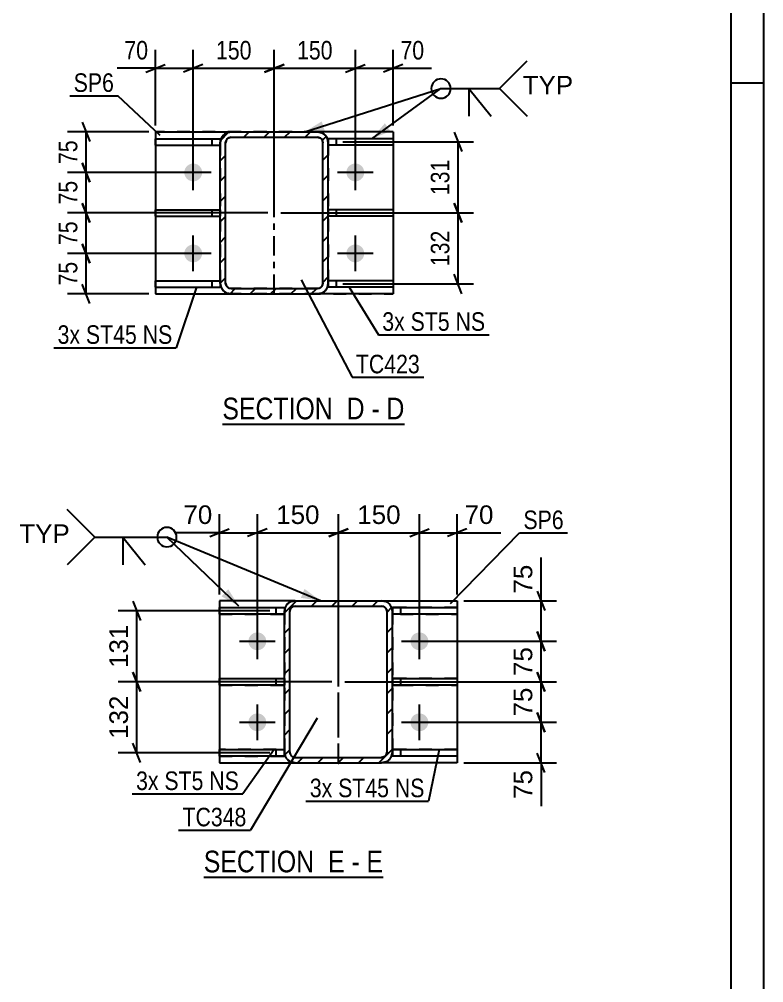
# Model space of a CAD drawing. Header units: millimetres. Extents: x -150 to 444, y -739 to 230.
# Drawn here: x 329.6 to 444.4, y -31 to 117.6 of the extents above; entities that cross this region are included whole.
import ezdxf

# ---------------------------------------------------------------- set-up
doc = ezdxf.new("R2010")
doc.units = ezdxf.units.MM
doc.linetypes.add('DXK_LINE_DOT2', pattern=[3.9198, 1.9599, -1.9599])
doc.linetypes.add('DXK_LINE_DOT3', pattern=[5.9187, 2.979, -0.9799, 0.9799, -0.9799])
doc.styles.add('Arial', font='ARIAL.TTF', dxfattribs={"height": 0.2})
doc.styles.add('Arial Narrow', font='ARIALN.TTF', dxfattribs={"height": 0.2})

# ---------------------------------------------------------------- blocks, each defined once
blk = doc.blocks.new('Unknown-284930291-18 - 6788')
at = {"color": 6, "linetype": 'Continuous'}
blk.add_line((358.04, -14.76), (385.69, -14.76), dxfattribs=at)
at = {"color": 0, "linetype": 'Continuous'}
for points in [[(376.15, -14.01), (376.15, -10.51), (358.04, -10.51), (358.04, -14.01)], [(379.76, -14.01), (379.76, -10.51), (377.2, -10.51), (377.2, -14.01)], [(382.08, -14.01), (382.08, -10.51), (380.81, -10.51), (380.81, -14.01)], [(385.69, -14.01), (385.69, -10.51), (383.13, -10.51), (383.13, -14.01)]]:
    blk.add_wipeout(points, dxfattribs=at)
at = {"color": 7, "linetype": 'Continuous', "style": 'Arial Narrow'}
for s, p in [('SECTION ', (358.04, -14.01)), ('E', (377.2, -14.01)), ('E', (383.13, -14.01)), ('-', (380.81, -14.01))]:
    blk.add_text(s, height=3.34, dxfattribs=at).set_placement(p)
blk = doc.blocks.new('Unknown-284930291-1134')
at = {"color": 5, "linetype": 'Continuous'}
for p, q in [((444.4, -190.21), (444.4, 229.79)), ((439.4, -185.21), (439.4, 224.79)), ((444.4, 107.79), (439.4, 107.79))]:
    blk.add_line(p, q, dxfattribs=at)
blk = doc.blocks.new('Unknown-284930291-15 - 1478')
at = {"color": 6, "linetype": 'Continuous'}
blk.add_line((360.91, 55.15), (388.98, 55.15), dxfattribs=at)
at = {"color": 0, "linetype": 'Continuous'}
for points in [[(379.02, 55.9), (379.02, 59.4), (360.91, 59.4), (360.91, 55.9)], [(382.84, 55.9), (382.84, 59.4), (380.07, 59.4), (380.07, 55.9)], [(385.16, 55.9), (385.16, 59.4), (383.89, 59.4), (383.89, 55.9)], [(388.98, 55.9), (388.98, 59.4), (386.21, 59.4), (386.21, 55.9)]]:
    blk.add_wipeout(points, dxfattribs=at)
at = {"color": 7, "linetype": 'Continuous', "style": 'Arial Narrow'}
for s, p in [('SECTION ', (360.91, 55.9)), ('D', (380.07, 55.9)), ('D', (386.21, 55.9)), ('-', (383.89, 55.9))]:
    blk.add_text(s, height=3.34, dxfattribs=at).set_placement(p)
blk = doc.blocks.new('Part-284930291-6816 - 6788')
at = {"color": 2, "linetype": 'Continuous'}
for p, q in [((360.47, 25.85), (360.47, 26.85)), ((360.47, 26.85), (370.47, 26.85)), ((370.47, 26.85), (370.47, 26.22)), ((370.47, 25.85), (360.47, 25.85))]:
    blk.add_line(p, q, dxfattribs=at)
at = {"color": 7, "linetype": 'DXK_LINE_DOT2'}
for p, q in [((360.47, 26.85), (369.22, 26.85)), ((369.22, 25.85), (369.22, 26.85)), ((369.22, 26.85), (370.47, 26.85)), ((360.47, 25.85), (369.22, 25.85)), ((369.22, 25.85), (370.47, 25.85)), ((370.47, 26.22), (370.47, 25.85)), ((370.47, 25.85), (370.47, 25.85))]:
    blk.add_line(p, q, dxfattribs=at)
blk = doc.blocks.new('Part-284930291-6789 - 6788')
at = {"linetype": 'Continuous'}
h = blk.add_hatch(dxfattribs=at)
h.set_pattern_fill('', scale=0.7, style=0, pattern_type=0)
h.set_pattern_definition([(45, (387.006, 26.8609), (-1.57154, 1.57154), [])])
h.paths.add_polyline_path([(387.13, 26.22), (387.01, 26.86), (386.64, 27.4), (386.1, 27.76), (385.47, 27.89), (372.13, 27.89), (371.5, 27.76), (370.95, 27.4), (370.59, 26.86), (370.47, 26.22), (370.47, 4.56), (370.59, 3.92), (370.95, 3.38), (371.5, 3.02), (372.13, 2.89), (385.47, 2.89), (386.1, 3.02), (386.64, 3.38), (387.01, 3.92), (387.13, 4.56)])
h.paths.add_polyline_path([(386.24, 4.24), (386.06, 3.97), (385.79, 3.79), (385.47, 3.72), (372.13, 3.72), (371.81, 3.79), (371.54, 3.97), (371.36, 4.24), (371.3, 4.56), (371.3, 26.22), (371.36, 26.54), (371.54, 26.81), (371.81, 26.99), (372.13, 27.06), (385.47, 27.06), (385.79, 26.99), (386.06, 26.81), (386.24, 26.54), (386.3, 26.22), (386.3, 4.56)])
at = {"color": 7, "linetype": 'DXK_LINE_DOT2'}
for p, q in [((370.47, 26.22), (370.59, 26.86)), ((371.5, 27.76), (372.13, 27.89)), ((372.13, 27.06), (371.81, 26.99)), ((372.13, 27.89), (385.47, 27.89)), ((372.13, 27.06), (385.47, 27.06)), ((385.47, 27.89), (386.1, 27.76)), ((385.79, 26.99), (385.47, 27.06)), ((387.01, 26.86), (387.13, 26.22)), ((370.47, 26.22), (370.47, 4.56)), ((371.36, 26.54), (371.3, 26.22)), ((371.3, 4.56), (371.3, 26.22)), ((386.3, 26.22), (386.24, 26.54)), ((386.3, 4.56), (386.3, 26.22)), ((387.13, 26.22), (387.13, 4.56)), ((370.59, 3.92), (370.47, 4.56)), ((371.3, 4.56), (371.36, 4.24)), ((386.24, 4.24), (386.3, 4.56)), ((387.13, 4.56), (387.01, 3.92)), ((372.13, 2.89), (371.5, 3.02)), ((371.81, 3.79), (372.13, 3.72)), ((372.13, 3.72), (385.47, 3.72)), ((385.47, 3.72), (385.79, 3.79)), ((386.1, 3.02), (385.47, 2.89)), ((372.13, 2.89), (385.47, 2.89))]:
    blk.add_line(p, q, dxfattribs=at)
at = {"color": 2, "linetype": 'Continuous'}
for p, q in [((370.59, 26.86), (370.47, 26.22)), ((372.13, 27.89), (371.5, 27.76)), ((371.81, 26.99), (372.13, 27.06)), ((372.13, 27.89), (385.47, 27.89)), ((372.13, 27.06), (385.47, 27.06)), ((386.1, 27.76), (385.47, 27.89)), ((385.47, 27.06), (385.79, 26.99)), ((387.13, 26.22), (387.01, 26.86)), ((370.47, 4.56), (370.47, 26.22)), ((371.3, 26.22), (371.36, 26.54)), ((371.3, 4.56), (371.3, 26.22)), ((386.24, 26.54), (386.3, 26.22)), ((386.3, 4.56), (386.3, 26.22)), ((387.13, 4.56), (387.13, 26.22)), ((370.47, 4.56), (370.59, 3.92)), ((371.36, 4.24), (371.3, 4.56)), ((386.3, 4.56), (386.24, 4.24)), ((387.01, 3.92), (387.13, 4.56)), ((371.5, 3.02), (372.13, 2.89)), ((372.13, 3.72), (371.81, 3.79)), ((372.13, 3.72), (385.47, 3.72)), ((385.79, 3.79), (385.47, 3.72)), ((385.47, 2.89), (386.1, 3.02)), ((372.13, 2.89), (385.47, 2.89))]:
    blk.add_line(p, q, dxfattribs=at)
at = {"color": 7, "linetype": 'DXK_LINE_DOT3'}
blk.add_line((378.8, 15.39), (378.8, 15.39), dxfattribs=at)
at = {"color": 7, "linetype": 'DXK_LINE_DOT2'}
for centre, radius, start, end in [((372.13, 26.22), 1.67, 112.5, 157.5), ((372.13, 26.22), 0.833, 112.5, 157.5), ((385.47, 26.22), 0.833, 22.5, 67.5), ((385.47, 26.22), 1.67, 22.5, 67.5), ((372.13, 4.56), 1.67, 202.5, 247.5), ((372.13, 4.56), 0.833, 202.5, 247.5), ((385.47, 4.56), 0.833, 292.5, 337.5), ((385.47, 4.56), 1.67, 292.5, 337.5)]:
    blk.add_arc(centre, radius, start, end, dxfattribs=at)
at = {"color": 2, "linetype": 'Continuous'}
for centre, radius, start, end in [((372.13, 26.22), 1.67, 112.5, 157.5), ((372.13, 26.22), 0.833, 112.5, 157.5), ((385.47, 26.22), 0.833, 22.5, 67.5), ((385.47, 26.22), 1.67, 22.5, 67.5), ((372.13, 4.56), 1.67, 202.5, 247.5), ((372.13, 4.56), 0.833, 202.5, 247.5), ((385.47, 4.56), 0.833, 292.5, 337.5), ((385.47, 4.56), 1.67, 292.5, 337.5)]:
    blk.add_arc(centre, radius, start, end, dxfattribs=at)
blk = doc.blocks.new('Part-284930291-6811 - 6788')
at = {"linetype": 'Continuous'}
for points in [[(378.8, 27.79, -1), (378.8, 27.99, -1)], [(378.8, 2.79, -1), (378.8, 2.99, -1)]]:
    blk.add_hatch(color=246, dxfattribs=at).paths.add_polyline_path(points)
at = {"color": 2, "linetype": 'Continuous'}
for p, q in [((372.13, 27.89), (360.47, 27.89)), ((360.47, 27.89), (360.47, 2.89)), ((385.47, 27.89), (397.13, 27.89)), ((397.13, 27.89), (397.13, 2.89)), ((360.47, 2.89), (372.13, 2.89)), ((397.13, 2.89), (385.47, 2.89))]:
    blk.add_line(p, q, dxfattribs=at)
at = {"color": 7, "linetype": 'DXK_LINE_DOT2'}
for p, q in [((372.13, 27.89), (385.47, 27.89)), ((372.13, 2.89), (385.47, 2.89))]:
    blk.add_line(p, q, dxfattribs=at)
at = {"color": 7, "linetype": 'DXK_LINE_DOT3'}
blk.add_line((378.8, 2.89), (378.8, 27.89), dxfattribs=at)
at = {"color": 246, "linetype": 'DXK_LINE_DOT2'}
blk.add_line((378.8, 2.89), (378.8, 27.89), dxfattribs=at)
at = {"color": 246, "linetype": 'Continuous'}
for centre in [(378.8, 27.89), (378.8, 2.89)]:
    blk.add_circle(centre, 0.1, dxfattribs=at)
blk = doc.blocks.new('Part-284930291-6815 - 6788')
at = {"color": 2, "linetype": 'Continuous'}
for p, q in [((360.47, 14.89), (360.47, 15.89)), ((360.47, 15.89), (370.47, 15.89)), ((370.47, 14.89), (360.47, 14.89))]:
    blk.add_line(p, q, dxfattribs=at)
at = {"color": 7, "linetype": 'DXK_LINE_DOT2'}
for p, q in [((360.47, 15.89), (369.22, 15.89)), ((360.47, 14.89), (369.22, 14.89)), ((369.22, 14.89), (369.22, 15.89)), ((369.22, 15.89), (370.47, 15.89)), ((369.22, 14.89), (370.47, 14.89)), ((370.47, 15.89), (370.47, 14.89)), ((370.47, 14.89), (370.47, 14.89))]:
    blk.add_line(p, q, dxfattribs=at)
blk = doc.blocks.new('Bolt-284930291-6849 - 6788')
at = {"linetype": 'Continuous'}
for points in [[(364.92, 21.64, -1), (367.67, 21.64, -1)], [(389.92, 21.64, -1), (392.67, 21.64, -1)], [(364.92, 9.14, -1), (367.67, 9.14, -1)], [(389.92, 9.14, -1), (392.67, 9.14, -1)]]:
    blk.add_hatch(color=1, dxfattribs=at).paths.add_polyline_path(points)
at = {"color": 1, "linetype": 'Continuous'}
for p, q in [((366.3, 18.89), (366.3, 24.39)), ((391.3, 18.89), (391.3, 24.39)), ((363.55, 21.64), (369.05, 21.64)), ((388.55, 21.64), (394.05, 21.64)), ((366.3, 6.39), (366.3, 11.89)), ((391.3, 6.39), (391.3, 11.89)), ((363.55, 9.14), (369.05, 9.14)), ((388.55, 9.14), (394.05, 9.14))]:
    blk.add_line(p, q, dxfattribs=at)
blk = doc.blocks.new('Part-284930291-6817 - 6788')
at = {"color": 2, "linetype": 'Continuous'}
for p, q in [((360.47, 3.93), (360.47, 4.93)), ((360.47, 4.93), (370.47, 4.93)), ((370.47, 3.93), (370.47, 4.56)), ((370.47, 3.93), (360.47, 3.93)), ((370.47, 3.93), (370.47, 3.93))]:
    blk.add_line(p, q, dxfattribs=at)
at = {"color": 7, "linetype": 'DXK_LINE_DOT2'}
for p, q in [((369.22, 4.93), (360.47, 4.93)), ((369.22, 3.93), (369.22, 4.93)), ((369.22, 4.93), (370.47, 4.93)), ((370.47, 4.93), (370.47, 4.56)), ((360.47, 3.93), (369.22, 3.93)), ((369.22, 3.93), (370.47, 3.93)), ((370.47, 3.93), (370.47, 3.93))]:
    blk.add_line(p, q, dxfattribs=at)
blk = doc.blocks.new('Part-284930291-11045 - 6788')
at = {"color": 2, "linetype": 'Continuous'}
for p, q in [((387.13, 15.89), (397.13, 15.89)), ((397.13, 14.89), (387.13, 14.89)), ((397.13, 15.89), (397.13, 14.89))]:
    blk.add_line(p, q, dxfattribs=at)
at = {"color": 7, "linetype": 'DXK_LINE_DOT2'}
for p, q in [((388.38, 15.89), (387.13, 15.89)), ((387.13, 15.89), (387.13, 15.89)), ((387.13, 15.89), (387.13, 14.89)), ((387.13, 14.89), (388.38, 14.89)), ((397.13, 15.89), (388.38, 15.89)), ((388.38, 15.89), (388.38, 14.89)), ((388.38, 14.89), (397.13, 14.89))]:
    blk.add_line(p, q, dxfattribs=at)
blk = doc.blocks.new('Part-284930291-11046 - 6788')
at = {"color": 2, "linetype": 'Continuous'}
for p, q in [((387.13, 26.85), (387.13, 26.85)), ((387.13, 26.85), (397.13, 26.85)), ((387.13, 26.85), (387.13, 26.22)), ((397.13, 26.85), (397.13, 25.85)), ((397.13, 25.85), (387.13, 25.85))]:
    blk.add_line(p, q, dxfattribs=at)
at = {"color": 7, "linetype": 'DXK_LINE_DOT2'}
for p, q in [((388.38, 26.85), (387.13, 26.85)), ((397.13, 26.85), (388.38, 26.85)), ((388.38, 26.85), (388.38, 25.85)), ((387.13, 25.85), (387.13, 26.22)), ((388.38, 25.85), (387.13, 25.85)), ((388.38, 25.85), (397.13, 25.85))]:
    blk.add_line(p, q, dxfattribs=at)
blk = doc.blocks.new('Part-284930291-11047 - 6788')
at = {"color": 2, "linetype": 'Continuous'}
for p, q in [((387.13, 4.93), (397.13, 4.93)), ((387.13, 4.56), (387.13, 3.93)), ((397.13, 4.93), (397.13, 3.93)), ((397.13, 3.93), (387.13, 3.93))]:
    blk.add_line(p, q, dxfattribs=at)
at = {"color": 7, "linetype": 'DXK_LINE_DOT2'}
for p, q in [((388.38, 4.93), (387.13, 4.93)), ((387.13, 4.93), (387.13, 4.93)), ((387.13, 4.93), (387.13, 4.56)), ((397.13, 4.93), (388.38, 4.93)), ((388.38, 4.93), (388.38, 3.93)), ((388.38, 3.93), (387.13, 3.93)), ((387.13, 3.93), (387.13, 3.93)), ((397.13, 3.93), (388.38, 3.93))]:
    blk.add_line(p, q, dxfattribs=at)
blk = doc.blocks.new('Part-284930291-1494 - 1478')
at = {"color": 2, "linetype": 'Continuous'}
for p, q in [((387.24, 99.21), (377.24, 99.21)), ((377.24, 99.21), (377.24, 98.59)), ((387.24, 98.21), (377.24, 98.21)), ((387.24, 99.21), (387.24, 98.21))]:
    blk.add_line(p, q, dxfattribs=at)
at = {"color": 7, "linetype": 'DXK_LINE_DOT2'}
for p, q in [((377.24, 98.59), (377.24, 98.21)), ((378.49, 98.21), (378.49, 99.21))]:
    blk.add_line(p, q, dxfattribs=at)
blk = doc.blocks.new('Part-284930291-1499 - 1478')
at = {"color": 2, "linetype": 'Continuous'}
for p, q in [((387.24, 77.29), (377.24, 77.29)), ((377.24, 76.92), (377.24, 76.29)), ((387.24, 76.29), (377.24, 76.29)), ((387.24, 77.29), (387.24, 76.29))]:
    blk.add_line(p, q, dxfattribs=at)
at = {"color": 7, "linetype": 'DXK_LINE_DOT2'}
for p, q in [((377.24, 77.29), (377.24, 76.92)), ((378.49, 76.29), (378.49, 77.29))]:
    blk.add_line(p, q, dxfattribs=at)
blk = doc.blocks.new('Part-284930291-1504 - 1478')
at = {"color": 2, "linetype": 'Continuous'}
for p, q in [((387.24, 88.25), (377.24, 88.25)), ((387.24, 88.25), (387.24, 87.25)), ((387.24, 87.25), (377.24, 87.25))]:
    blk.add_line(p, q, dxfattribs=at)
at = {"color": 7, "linetype": 'DXK_LINE_DOT2'}
for p, q in [((377.24, 88.25), (377.24, 87.25)), ((378.49, 87.25), (378.49, 88.25))]:
    blk.add_line(p, q, dxfattribs=at)
blk = doc.blocks.new('Bolt-284930291-1506 - 1478')
at = {"linetype": 'Continuous'}
for points in [[(355.03, 94), (355.06, 94.29), (355.15, 94.56), (355.3, 94.81), (355.49, 95.02), (355.72, 95.19), (355.98, 95.31), (356.27, 95.37), (356.55, 95.37), (356.83, 95.31), (357.1, 95.19), (357.33, 95.02), (357.52, 94.81), (357.67, 94.56), (357.75, 94.29), (357.78, 94), (357.75, 93.72), (357.67, 93.44), (357.52, 93.19), (357.33, 92.98), (357.1, 92.81), (356.83, 92.69), (356.55, 92.63), (356.27, 92.63), (355.98, 92.69), (355.72, 92.81), (355.49, 92.98), (355.3, 93.19), (355.15, 93.44), (355.06, 93.72)], [(380.03, 94), (380.06, 94.29), (380.15, 94.56), (380.3, 94.81), (380.49, 95.02), (380.72, 95.19), (380.98, 95.31), (381.27, 95.37), (381.55, 95.37), (381.83, 95.31), (382.1, 95.19), (382.33, 95.02), (382.52, 94.81), (382.67, 94.56), (382.75, 94.29), (382.78, 94), (382.75, 93.72), (382.67, 93.44), (382.52, 93.19), (382.33, 92.98), (382.1, 92.81), (381.83, 92.69), (381.55, 92.63), (381.27, 92.63), (380.98, 92.69), (380.72, 92.81), (380.49, 92.98), (380.3, 93.19), (380.15, 93.44), (380.06, 93.72)], [(355.03, 81.5), (355.06, 81.79), (355.15, 82.06), (355.3, 82.31), (355.49, 82.52), (355.72, 82.69), (355.98, 82.81), (356.27, 82.87), (356.55, 82.87), (356.83, 82.81), (357.1, 82.69), (357.33, 82.52), (357.52, 82.31), (357.67, 82.06), (357.75, 81.79), (357.78, 81.5), (357.75, 81.22), (357.67, 80.94), (357.52, 80.69), (357.33, 80.48), (357.1, 80.31), (356.83, 80.19), (356.55, 80.13), (356.27, 80.13), (355.98, 80.19), (355.72, 80.31), (355.49, 80.48), (355.3, 80.69), (355.15, 80.94), (355.06, 81.22)], [(380.03, 81.5), (380.06, 81.79), (380.15, 82.06), (380.3, 82.31), (380.49, 82.52), (380.72, 82.69), (380.98, 82.81), (381.27, 82.87), (381.55, 82.87), (381.83, 82.81), (382.1, 82.69), (382.33, 82.52), (382.52, 82.31), (382.67, 82.06), (382.75, 81.79), (382.78, 81.5), (382.75, 81.22), (382.67, 80.94), (382.52, 80.69), (382.33, 80.48), (382.1, 80.31), (381.83, 80.19), (381.55, 80.13), (381.27, 80.13), (380.98, 80.19), (380.72, 80.31), (380.49, 80.48), (380.3, 80.69), (380.15, 80.94), (380.06, 81.22)]]:
    blk.add_hatch(color=1, dxfattribs=at).paths.add_polyline_path(points)
at = {"color": 1, "linetype": 'Continuous'}
for p, q in [((356.41, 91.25), (356.41, 96.75)), ((381.41, 91.25), (381.41, 96.75)), ((359.16, 94), (353.66, 94)), ((384.16, 94), (378.66, 94)), ((356.41, 78.75), (356.41, 84.25)), ((381.41, 78.75), (381.41, 84.25)), ((359.16, 81.5), (353.66, 81.5)), ((384.16, 81.5), (378.66, 81.5))]:
    blk.add_line(p, q, dxfattribs=at)
blk = doc.blocks.new('Part-284930291-1575 - 1478')
at = {"color": 2, "linetype": 'Continuous'}
for p, q in [((350.58, 100.25), (350.58, 75.25)), ((350.58, 100.25), (362.24, 100.25)), ((387.24, 100.25), (375.58, 100.25)), ((387.24, 100.25), (387.24, 75.25)), ((350.58, 75.25), (350.58, 75.25)), ((350.58, 75.25), (362.24, 75.25)), ((387.24, 75.25), (375.58, 75.25)), ((387.24, 75.25), (387.24, 75.25))]:
    blk.add_line(p, q, dxfattribs=at)
at = {"color": 7, "linetype": 'DXK_LINE_DOT2'}
for p, q in [((387.24, 100.25), (350.58, 100.25)), ((375.58, 100.25), (362.24, 100.25)), ((350.58, 75.25), (387.24, 75.25)), ((350.58, 75.25), (350.58, 75.25)), ((375.58, 75.25), (362.24, 75.25)), ((387.24, 75.25), (387.24, 75.25))]:
    blk.add_line(p, q, dxfattribs=at)
at = {"color": 7, "linetype": 'DXK_LINE_DOT3'}
blk.add_line((368.91, 75.25), (368.91, 100.25), dxfattribs=at)
blk = doc.blocks.new('Part-284930291-11031 - 1478')
at = {"color": 2, "linetype": 'Continuous'}
for p, q in [((350.58, 98.21), (350.58, 99.21)), ((350.58, 99.21), (360.58, 99.21)), ((350.58, 98.21), (360.58, 98.21)), ((360.58, 99.21), (360.58, 98.59))]:
    blk.add_line(p, q, dxfattribs=at)
at = {"color": 7, "linetype": 'DXK_LINE_DOT2'}
for p, q in [((359.33, 98.21), (359.33, 99.21)), ((360.58, 98.59), (360.58, 98.21))]:
    blk.add_line(p, q, dxfattribs=at)
blk = doc.blocks.new('Part-284930291-1564 - 1478')
at = {"linetype": 'Continuous'}
h = blk.add_hatch(dxfattribs=at)
h.set_pattern_fill('', scale=0.7, style=0, pattern_type=0)
h.set_pattern_definition([(45, (360.576, 76.9185), (-1.57154, 1.57154), [])])
h.paths.add_polyline_path([(360.58, 98.59), (360.58, 76.92), (360.7, 76.28), (361.06, 75.74), (361.6, 75.38), (362.24, 75.25), (375.58, 75.25), (376.21, 75.38), (376.75, 75.74), (377.12, 76.28), (377.24, 76.92), (377.24, 98.59), (377.12, 99.22), (376.75, 99.76), (376.21, 100.12), (375.58, 100.25), (362.24, 100.25), (361.6, 100.12), (361.06, 99.76), (360.7, 99.22)])
h.paths.add_polyline_path([(361.65, 99.17), (361.92, 99.36), (362.24, 99.42), (375.58, 99.42), (375.89, 99.36), (376.17, 99.17), (376.35, 98.9), (376.41, 98.59), (376.41, 76.92), (376.35, 76.6), (376.17, 76.33), (375.89, 76.15), (375.58, 76.09), (362.24, 76.09), (361.92, 76.15), (361.65, 76.33), (361.47, 76.6), (361.41, 76.92), (361.41, 98.59), (361.47, 98.9)])
at = {"color": 7, "linetype": 'DXK_LINE_DOT2'}
for p, q in [((361.6, 100.12), (362.24, 100.25)), ((362.24, 100.25), (375.58, 100.25)), ((375.58, 100.25), (376.21, 100.12)), ((360.58, 98.58), (360.7, 99.22)), ((360.58, 98.58), (360.58, 76.92)), ((361.47, 98.9), (361.41, 98.58)), ((361.41, 76.92), (361.41, 98.58)), ((362.24, 99.42), (361.92, 99.35)), ((362.24, 99.42), (375.58, 99.42)), ((375.89, 99.35), (375.58, 99.42)), ((376.41, 98.58), (376.35, 98.9)), ((376.41, 76.92), (376.41, 98.58)), ((377.12, 99.22), (377.24, 98.58)), ((377.24, 98.58), (377.24, 76.92)), ((360.7, 76.28), (360.58, 76.92)), ((361.41, 76.92), (361.47, 76.6)), ((361.92, 76.15), (362.24, 76.08)), ((375.58, 76.08), (362.24, 76.08)), ((375.58, 76.08), (375.89, 76.15)), ((376.35, 76.6), (376.41, 76.92)), ((377.24, 76.92), (377.12, 76.28)), ((362.24, 75.25), (361.6, 75.38)), ((375.58, 75.25), (362.24, 75.25)), ((376.21, 75.38), (375.58, 75.25))]:
    blk.add_line(p, q, dxfattribs=at)
at = {"color": 2, "linetype": 'Continuous'}
for p, q in [((362.24, 100.25), (361.6, 100.12)), ((362.24, 100.25), (362.24, 100.25)), ((362.24, 100.25), (375.58, 100.25)), ((375.58, 100.25), (375.58, 100.25)), ((376.21, 100.12), (375.58, 100.25)), ((360.7, 99.22), (360.58, 98.59)), ((360.58, 98.59), (360.58, 98.58)), ((360.58, 76.92), (360.58, 98.59)), ((361.41, 98.59), (361.47, 98.9)), ((361.41, 98.59), (361.41, 98.58)), ((361.41, 76.92), (361.41, 98.59)), ((361.92, 99.36), (362.24, 99.42)), ((362.24, 99.42), (362.24, 99.42)), ((362.24, 99.42), (375.58, 99.42)), ((375.58, 99.42), (375.58, 99.42)), ((375.58, 99.42), (375.89, 99.36)), ((376.35, 98.9), (376.41, 98.59)), ((376.41, 98.59), (376.41, 98.58)), ((376.41, 76.92), (376.41, 98.59)), ((377.24, 98.59), (377.12, 99.22)), ((377.24, 98.59), (377.24, 98.58)), ((377.24, 76.92), (377.24, 98.59)), ((360.58, 76.92), (360.58, 76.92)), ((360.58, 76.92), (360.7, 76.28)), ((361.41, 76.92), (361.41, 76.92)), ((361.47, 76.6), (361.41, 76.92)), ((362.24, 76.09), (361.92, 76.15)), ((362.24, 76.09), (362.24, 76.08)), ((362.24, 76.09), (375.58, 76.09)), ((375.89, 76.15), (375.58, 76.09)), ((375.58, 76.09), (375.58, 76.08)), ((376.41, 76.92), (376.35, 76.6)), ((376.41, 76.92), (376.41, 76.92)), ((377.12, 76.28), (377.24, 76.92)), ((377.24, 76.92), (377.24, 76.92)), ((361.6, 75.38), (362.24, 75.25)), ((362.24, 75.25), (362.24, 75.25)), ((362.24, 75.25), (375.58, 75.25)), ((375.58, 75.25), (376.21, 75.38)), ((375.58, 75.25), (375.58, 75.25))]:
    blk.add_line(p, q, dxfattribs=at)
at = {"color": 7, "linetype": 'DXK_LINE_DOT3'}
blk.add_line((368.91, 87.75), (368.91, 87.75), dxfattribs=at)
at = {"color": 7, "linetype": 'DXK_LINE_DOT2'}
for centre, radius, start, end in [((362.24, 98.58), 1.67, 112.5, 157.5), ((375.58, 98.58), 1.67, 22.5, 67.5), ((362.24, 98.58), 0.833, 112.5, 157.5), ((375.58, 98.58), 0.833, 22.5, 67.5), ((362.24, 76.92), 1.67, 202.5, 247.5), ((362.24, 76.92), 0.833, 202.5, 247.5), ((375.58, 76.92), 0.833, 292.5, 337.5), ((375.58, 76.92), 1.67, 292.5, 337.5)]:
    blk.add_arc(centre, radius, start, end, dxfattribs=at)
at = {"color": 2, "linetype": 'Continuous'}
for centre, radius, start, end in [((362.24, 98.59), 1.67, 112.5, 157.5), ((375.58, 98.59), 1.67, 22.5, 67.5), ((362.24, 98.59), 0.833, 112.5, 157.5), ((375.58, 98.59), 0.833, 22.5, 67.5), ((362.24, 76.92), 1.67, 202.5, 247.5), ((362.24, 76.92), 0.833, 202.5, 247.5), ((375.58, 76.92), 0.833, 292.5, 337.5), ((375.58, 76.92), 1.67, 292.5, 337.5)]:
    blk.add_arc(centre, radius, start, end, dxfattribs=at)
blk = doc.blocks.new('Part-284930291-11030 - 1478')
at = {"color": 2, "linetype": 'Continuous'}
for p, q in [((350.58, 87.25), (350.58, 88.25)), ((350.58, 88.25), (360.58, 88.25)), ((350.58, 87.25), (360.58, 87.25))]:
    blk.add_line(p, q, dxfattribs=at)
at = {"color": 7, "linetype": 'DXK_LINE_DOT2'}
for p, q in [((359.33, 87.25), (359.33, 88.25)), ((360.58, 88.25), (360.58, 87.25))]:
    blk.add_line(p, q, dxfattribs=at)
blk = doc.blocks.new('Part-284930291-11032 - 1478')
at = {"color": 2, "linetype": 'Continuous'}
for p, q in [((350.58, 76.29), (350.58, 77.29)), ((350.58, 77.29), (360.58, 77.29)), ((350.58, 76.29), (360.58, 76.29)), ((360.58, 76.92), (360.58, 76.29))]:
    blk.add_line(p, q, dxfattribs=at)
at = {"color": 7, "linetype": 'DXK_LINE_DOT2'}
for p, q in [((359.33, 76.29), (359.33, 77.29)), ((360.58, 77.29), (360.58, 76.92))]:
    blk.add_line(p, q, dxfattribs=at)
blk = doc.blocks.new('StraightDimension-284930291-8819 - 6788')
at = {"color": 7, "linetype": 'Continuous'}
for p, q in [((409.45, 23.14), (410.65, 20.14)), ((392.3, 21.64), (412.45, 21.64)), ((410.05, 15.39), (410.05, 21.64)), ((410.65, 13.89), (409.45, 16.89)), ((379.8, 15.39), (412.45, 15.39))]:
    blk.add_line(p, q, dxfattribs=at)
at = {"color": 0}
blk.add_wipeout([(409.3, 21.34), (405.1, 21.34), (405.1, 15.69), (409.3, 15.69)], dxfattribs=at)
at = {"color": 3, "style": 'Arial'}
blk.add_text('75', height=2.865, rotation=90.0002, dxfattribs=at).set_placement((408.7, 16.29))
blk = doc.blocks.new('StraightDimension-284930291-8727 - 6788')
at = {"color": 7, "linetype": 'Continuous'}
for p, q in [((391.3, 22.64), (391.3, 41.25)), ((397.13, 28.89), (397.13, 41.25)), ((389.8, 37.8), (392.8, 39)), ((398.63, 39), (395.63, 37.8)), ((391.3, 38.4), (397.13, 38.4)), ((397.13, 38.4), (403.83, 38.4)), ((397.13, 38.4), (403.83, 38.4))]:
    blk.add_line(p, q, dxfattribs=at)
at = {"color": 0}
blk.add_wipeout([(403.31, 39.15), (403.31, 43.35), (397.66, 43.35), (397.66, 39.15)], dxfattribs=at)
at = {"color": 3, "style": 'Arial'}
blk.add_text('70', height=2.865, dxfattribs=at).set_placement((398.26, 39.75))
blk = doc.blocks.new('StraightDimension-284930291-8729 - 6788')
at = {"color": 7, "linetype": 'Continuous'}
for p, q in [((366.3, 22.64), (366.3, 41.25)), ((378.8, 16.39), (378.8, 41.25)), ((367.8, 39), (364.8, 37.8)), ((377.3, 37.8), (380.3, 39)), ((366.3, 38.4), (378.8, 38.4))]:
    blk.add_line(p, q, dxfattribs=at)
at = {"color": 0}
blk.add_wipeout([(376.48, 39.15), (376.48, 43.35), (368.61, 43.35), (368.61, 39.15)], dxfattribs=at)
at = {"color": 3, "style": 'Arial'}
blk.add_text('150', height=2.865, dxfattribs=at).set_placement((369.21, 39.75))
blk = doc.blocks.new('StraightDimension-284930291-8771 - 6788')
at = {"color": 7, "linetype": 'Continuous'}
for p, q in [((347.09, 16.89), (348.29, 13.89)), ((377.8, 15.39), (344.84, 15.39)), ((347.69, 4.43), (347.69, 15.39)), ((348.29, 2.93), (347.09, 5.93)), ((368.22, 4.43), (344.84, 4.43))]:
    blk.add_line(p, q, dxfattribs=at)
at = {"color": 0}
blk.add_wipeout([(346.94, 13.85), (342.74, 13.85), (342.74, 5.98), (346.94, 5.98)], dxfattribs=at)
at = {"color": 3, "style": 'Arial'}
blk.add_text('132', height=2.865, rotation=90.0002, dxfattribs=at).set_placement((346.34, 6.58))
blk = doc.blocks.new('StraightDimension-284930291-8821 - 6788')
at = {"color": 7, "linetype": 'Continuous'}
for p, q in [((409.45, 10.64), (410.65, 7.64)), ((392.3, 9.14), (412.45, 9.14)), ((410.05, 2.89), (410.05, 9.14)), ((410.65, 1.39), (409.45, 4.39)), ((398.13, 2.89), (412.45, 2.89)), ((410.05, 2.89), (410.05, -3.81)), ((410.05, 2.89), (410.05, -3.81))]:
    blk.add_line(p, q, dxfattribs=at)
at = {"color": 0}
blk.add_wipeout([(409.3, 2.36), (405.1, 2.36), (405.1, -3.28), (409.3, -3.28)], dxfattribs=at)
at = {"color": 3, "style": 'Arial'}
blk.add_text('75', height=2.865, rotation=90.0002, dxfattribs=at).set_placement((408.7, -2.68))
blk = doc.blocks.new('StraightDimension-284930291-8728 - 6788')
at = {"color": 7, "linetype": 'Continuous'}
for p, q in [((378.8, 16.39), (378.8, 41.25)), ((391.3, 22.64), (391.3, 41.25)), ((380.3, 39), (377.3, 37.8)), ((389.8, 37.8), (392.8, 39)), ((378.8, 38.4), (391.3, 38.4))]:
    blk.add_line(p, q, dxfattribs=at)
at = {"color": 0}
blk.add_wipeout([(388.98, 39.15), (388.98, 43.35), (381.11, 43.35), (381.11, 39.15)], dxfattribs=at)
at = {"color": 3, "style": 'Arial'}
blk.add_text('150', height=2.865, dxfattribs=at).set_placement((381.71, 39.75))
blk = doc.blocks.new('StraightDimension-284930291-8730 - 6788')
at = {"color": 7, "linetype": 'Continuous'}
for p, q in [((360.47, 28.89), (360.47, 41.25)), ((366.3, 22.64), (366.3, 41.25)), ((358.97, 37.8), (361.97, 39)), ((367.8, 39), (364.8, 37.8)), ((360.47, 38.4), (353.77, 38.4)), ((360.47, 38.4), (353.77, 38.4)), ((360.47, 38.4), (366.3, 38.4))]:
    blk.add_line(p, q, dxfattribs=at)
at = {"color": 0}
blk.add_wipeout([(359.94, 39.15), (359.94, 43.35), (354.29, 43.35), (354.29, 39.15)], dxfattribs=at)
at = {"color": 3, "style": 'Arial'}
blk.add_text('70', height=2.865, dxfattribs=at).set_placement((354.89, 39.75))
blk = doc.blocks.new('StraightDimension-284930291-8770 - 6788')
at = {"color": 7, "linetype": 'Continuous'}
for p, q in [((347.09, 27.85), (348.29, 24.85)), ((368.22, 26.35), (344.84, 26.35)), ((347.69, 15.39), (347.69, 26.35)), ((348.29, 13.89), (347.09, 16.89)), ((377.8, 15.39), (344.84, 15.39))]:
    blk.add_line(p, q, dxfattribs=at)
at = {"color": 0}
blk.add_wipeout([(346.94, 24.8), (342.74, 24.8), (342.74, 16.93), (346.94, 16.93)], dxfattribs=at)
at = {"color": 3, "style": 'Arial'}
blk.add_text('131', height=2.865, rotation=90.0002, dxfattribs=at).set_placement((346.34, 17.53))
blk = doc.blocks.new('StraightDimension-284930291-8818 - 6788')
at = {"color": 7, "linetype": 'Continuous'}
for p, q in [((410.05, 27.89), (410.05, 34.59)), ((410.05, 27.89), (410.05, 34.59)), ((409.45, 29.39), (410.65, 26.39)), ((398.13, 27.89), (412.45, 27.89)), ((410.05, 21.64), (410.05, 27.89)), ((410.65, 20.14), (409.45, 23.14)), ((392.3, 21.64), (412.45, 21.64))]:
    blk.add_line(p, q, dxfattribs=at)
at = {"color": 0}
blk.add_wipeout([(409.3, 34.06), (405.1, 34.06), (405.1, 28.41), (409.3, 28.41)], dxfattribs=at)
at = {"color": 3, "style": 'Arial'}
blk.add_text('75', height=2.865, rotation=90.0002, dxfattribs=at).set_placement((408.7, 29.01))
blk = doc.blocks.new('StraightDimension-284930291-8820 - 6788')
at = {"color": 7, "linetype": 'Continuous'}
for p, q in [((409.45, 16.89), (410.65, 13.89)), ((379.8, 15.39), (412.45, 15.39)), ((410.05, 9.14), (410.05, 15.39)), ((410.65, 7.64), (409.45, 10.64)), ((392.3, 9.14), (412.45, 9.14))]:
    blk.add_line(p, q, dxfattribs=at)
at = {"color": 0}
blk.add_wipeout([(409.3, 15.09), (405.1, 15.09), (405.1, 9.44), (409.3, 9.44)], dxfattribs=at)
at = {"color": 3, "style": 'Arial'}
blk.add_text('75', height=2.865, rotation=90.0002, dxfattribs=at).set_placement((408.7, 10.04))
blk = doc.blocks.new('StraightDimension-284930291-1663 - 1478')
at = {"color": 7, "linetype": 'Continuous'}
for p, q in [((396.66, 100.21), (397.86, 97.21)), ((379.49, 98.71), (399.66, 98.71)), ((397.26, 87.75), (397.26, 98.71)), ((397.86, 86.25), (396.66, 89.25)), ((369.91, 87.75), (399.66, 87.75))]:
    blk.add_line(p, q, dxfattribs=at)
at = {"color": 0}
blk.add_wipeout([(396.51, 96.57), (392.31, 96.57), (392.31, 89.89), (396.51, 89.89)], dxfattribs=at)
at = {"color": 3, "style": 'Arial Narrow'}
blk.add_text('131', height=2.863, rotation=90.0002, dxfattribs=at).set_placement((395.91, 90.49))
blk = doc.blocks.new('StraightDimension-284930291-1703 - 1478')
at = {"color": 7, "linetype": 'Continuous'}
for p, q in [((339.28, 83), (340.48, 80)), ((355.41, 81.5), (337.03, 81.5)), ((339.88, 75.25), (339.88, 81.5)), ((340.48, 73.75), (339.28, 76.75)), ((349.58, 75.25), (337.03, 75.25))]:
    blk.add_line(p, q, dxfattribs=at)
at = {"color": 0}
blk.add_wipeout([(339.13, 80.81), (334.93, 80.81), (334.93, 75.95), (339.13, 75.95)], dxfattribs=at)
at = {"color": 3, "style": 'Arial Narrow'}
blk.add_text('75', height=2.863, rotation=90.0002, dxfattribs=at).set_placement((338.53, 76.55))
blk = doc.blocks.new('StraightDimension-284930291-1692 - 1478')
at = {"color": 7, "linetype": 'Continuous'}
for p, q in [((339.28, 89.25), (340.48, 86.25)), ((367.91, 87.75), (337.03, 87.75)), ((339.88, 81.5), (339.88, 87.75)), ((340.48, 80), (339.28, 83)), ((355.41, 81.5), (337.03, 81.5))]:
    blk.add_line(p, q, dxfattribs=at)
at = {"color": 0}
blk.add_wipeout([(339.13, 87.06), (334.93, 87.06), (334.93, 82.2), (339.13, 82.2)], dxfattribs=at)
at = {"color": 3, "style": 'Arial Narrow'}
blk.add_text('75', height=2.863, rotation=90.0002, dxfattribs=at).set_placement((338.53, 82.8))
blk = doc.blocks.new('StraightDimension-284930291-1631 - 1478')
at = {"color": 7, "linetype": 'Continuous'}
for p, q in [((368.91, 88.75), (368.91, 112.93)), ((381.41, 95), (381.41, 112.93)), ((370.41, 110.68), (367.41, 109.48)), ((368.91, 110.08), (381.41, 110.08)), ((379.91, 109.48), (382.91, 110.68))]:
    blk.add_line(p, q, dxfattribs=at)
at = {"color": 0}
blk.add_wipeout([(378.5, 110.83), (378.5, 115.03), (371.82, 115.03), (371.82, 110.83)], dxfattribs=at)
at = {"color": 3, "style": 'Arial Narrow'}
blk.add_text('150', height=2.863, dxfattribs=at).set_placement((372.42, 111.43))
blk = doc.blocks.new('StraightDimension-284930291-1610 - 1478')
at = {"color": 7, "linetype": 'Continuous'}
for p, q in [((350.58, 101.25), (350.58, 112.93)), ((356.41, 95), (356.41, 112.93)), ((350.58, 110.08), (344.67, 110.08)), ((350.58, 110.08), (344.67, 110.08)), ((349.08, 109.48), (352.08, 110.68)), ((350.58, 110.08), (356.41, 110.08)), ((357.91, 110.68), (354.91, 109.48))]:
    blk.add_line(p, q, dxfattribs=at)
at = {"color": 0}
blk.add_wipeout([(350.05, 110.83), (350.05, 115.03), (345.19, 115.03), (345.19, 110.83)], dxfattribs=at)
at = {"color": 3, "style": 'Arial Narrow'}
blk.add_text('70', height=2.863, dxfattribs=at).set_placement((345.79, 111.43))
blk = doc.blocks.new('StraightDimension-284930291-1620 - 1478')
at = {"color": 7, "linetype": 'Continuous'}
for p, q in [((356.41, 95), (356.41, 112.93)), ((368.91, 88.75), (368.91, 112.93)), ((357.91, 110.68), (354.91, 109.48)), ((356.41, 110.08), (368.91, 110.08)), ((367.41, 109.48), (370.41, 110.68))]:
    blk.add_line(p, q, dxfattribs=at)
at = {"color": 0}
blk.add_wipeout([(366, 110.83), (366, 115.03), (359.32, 115.03), (359.32, 110.83)], dxfattribs=at)
at = {"color": 3, "style": 'Arial Narrow'}
blk.add_text('150', height=2.863, dxfattribs=at).set_placement((359.92, 111.43))
blk = doc.blocks.new('StraightDimension-284930291-1642 - 1478')
at = {"color": 7, "linetype": 'Continuous'}
for p, q in [((381.41, 95), (381.41, 112.93)), ((387.24, 101.25), (387.24, 112.93)), ((379.91, 109.48), (382.91, 110.68)), ((381.41, 110.08), (387.24, 110.08)), ((388.74, 110.68), (385.74, 109.48)), ((387.24, 110.08), (393.15, 110.08)), ((387.24, 110.08), (393.15, 110.08))]:
    blk.add_line(p, q, dxfattribs=at)
at = {"color": 0}
blk.add_wipeout([(392.62, 110.83), (392.62, 115.03), (387.77, 115.03), (387.77, 110.83)], dxfattribs=at)
at = {"color": 3, "style": 'Arial Narrow'}
blk.add_text('70', height=2.863, dxfattribs=at).set_placement((388.37, 111.43))
blk = doc.blocks.new('StraightDimension-284930291-1653 - 1478')
at = {"color": 7, "linetype": 'Continuous'}
for p, q in [((396.66, 89.25), (397.86, 86.25)), ((369.91, 87.75), (399.66, 87.75)), ((397.26, 76.79), (397.26, 87.75)), ((397.86, 75.29), (396.66, 78.29)), ((379.49, 76.79), (399.66, 76.79))]:
    blk.add_line(p, q, dxfattribs=at)
at = {"color": 0}
blk.add_wipeout([(396.51, 85.62), (392.31, 85.62), (392.31, 78.93), (396.51, 78.93)], dxfattribs=at)
at = {"color": 3, "style": 'Arial Narrow'}
blk.add_text('132', height=2.863, rotation=90.0002, dxfattribs=at).set_placement((395.91, 79.53))
blk = doc.blocks.new('StraightDimension-284930291-1671 - 1478')
at = {"color": 7, "linetype": 'Continuous'}
for p, q in [((339.28, 101.75), (340.48, 98.75)), ((349.58, 100.25), (337.03, 100.25)), ((339.88, 94), (339.88, 100.25)), ((340.48, 92.5), (339.28, 95.5)), ((355.41, 94), (337.03, 94))]:
    blk.add_line(p, q, dxfattribs=at)
at = {"color": 0}
blk.add_wipeout([(339.13, 99.56), (334.93, 99.56), (334.93, 94.7), (339.13, 94.7)], dxfattribs=at)
at = {"color": 3, "style": 'Arial Narrow'}
blk.add_text('75', height=2.863, rotation=90.0002, dxfattribs=at).set_placement((338.53, 95.3))
blk = doc.blocks.new('StraightDimension-284930291-1681 - 1478')
at = {"color": 7, "linetype": 'Continuous'}
for p, q in [((339.28, 95.5), (340.48, 92.5)), ((355.41, 94), (337.03, 94)), ((339.88, 87.75), (339.88, 94)), ((340.48, 86.25), (339.28, 89.25)), ((367.91, 87.75), (337.03, 87.75))]:
    blk.add_line(p, q, dxfattribs=at)
at = {"color": 0}
blk.add_wipeout([(339.13, 93.31), (334.93, 93.31), (334.93, 88.45), (339.13, 88.45)], dxfattribs=at)
at = {"color": 3, "style": 'Arial Narrow'}
blk.add_text('75', height=2.863, rotation=90.0002, dxfattribs=at).set_placement((338.53, 89.05))
blk = doc.blocks.new('WeldMark-284930291-9594 - 6788')
at = {"linetype": 'Continuous'}
for points in [[(361.81, 29.68), (363.45, 27.06), (360.77, 28.59)], [(373.58, 29.73), (376.06, 27.89), (373.01, 28.35)]]:
    blk.add_hatch(color=30, dxfattribs=at).paths.add_polyline_path(points)
at = {"color": 30, "linetype": 'Continuous'}
for p in [(341.25, 37.72), (363.45, 27.06), (376.06, 27.89)]:
    blk.add_line(p, (352.35, 37.72), dxfattribs=at)
at = {"color": 3, "linetype": 'Continuous'}
for q in [(348.97, 33.43), (345.54, 33.43)]:
    blk.add_line((345.54, 37.72), q, dxfattribs=at)
for start, end in [(90, 270), (270, 90)]:
    blk.add_arc((352.35, 37.72), 1.5, start, end, dxfattribs=at)
at = {"color": 0, "linetype": 'Continuous'}
blk.add_wipeout([(337.35, 36.82), (337.35, 39.82), (329.58, 39.82), (329.58, 36.82)], dxfattribs=at)
blk.add_wipeout([(337.35, 36.82), (337.35, 39.82), (329.58, 39.82), (329.58, 36.82)], dxfattribs=at)
at = {"color": 3, "linetype": 'Continuous'}
for q in [(336.97, 42), (336.97, 33.43)]:
    blk.add_line((341.25, 37.72), q, dxfattribs=at)
at = {"color": 3, "linetype": 'Continuous', "style": 'Arial'}
blk.add_text('TYP', height=2.865, dxfattribs=at).set_placement((329.58, 36.82))
blk = doc.blocks.new('MarkSet-284930291-12486 - 6788')
at = {"color": 0}
for points in [[(377.86, -2.42), (377.86, 0.58), (374.39, 0.58), (374.39, -2.42)], [(386.61, -2.42), (386.61, 0.58), (378.76, 0.58), (378.76, -2.42)], [(392.08, -2.42), (392.08, 0.58), (387.51, 0.58), (387.51, -2.42)]]:
    blk.add_wipeout(points, dxfattribs=at)
for points in [[(377.86, -2.42), (377.86, 0.58), (374.39, 0.58), (374.39, -2.42)], [(386.61, -2.42), (386.61, 0.58), (378.76, 0.58), (378.76, -2.42)], [(392.08, -2.42), (392.08, 0.58), (387.51, 0.58), (387.51, -2.42)]]:
    blk.add_wipeout(points, dxfattribs=at)
at = {"color": 30, "linetype": 'Continuous'}
for p in [(394.32, 4.92), (373.79, -3.02)]:
    blk.add_line(p, (392.68, -3.02), dxfattribs=at)
at = {"color": 3, "style": 'Arial Narrow'}
for s, p in [('3x', (374.39, -2.42)), ('ST45', (378.76, -2.42)), ('NS', (387.51, -2.42))]:
    blk.add_text(s, height=2.863, dxfattribs=at).set_placement(p)
blk = doc.blocks.new('MarkSet-284930291-12510 - 6788')
at = {"color": 0}
for points in [[(351.06, -1.31), (351.06, 1.69), (347.59, 1.69), (347.59, -1.31)], [(357.99, -1.31), (357.99, 1.69), (351.96, 1.69), (351.96, -1.31)], [(363.45, -1.31), (363.45, 1.69), (358.89, 1.69), (358.89, -1.31)]]:
    blk.add_wipeout(points, dxfattribs=at)
for points in [[(351.06, -1.31), (351.06, 1.69), (347.59, 1.69), (347.59, -1.31)], [(357.99, -1.31), (357.99, 1.69), (351.96, 1.69), (351.96, -1.31)], [(363.45, -1.31), (363.45, 1.69), (358.89, 1.69), (358.89, -1.31)]]:
    blk.add_wipeout(points, dxfattribs=at)
at = {"color": 30, "linetype": 'Continuous'}
for p in [(368.88, 4.93), (346.99, -1.91)]:
    blk.add_line(p, (364.05, -1.91), dxfattribs=at)
at = {"color": 3, "style": 'Arial Narrow'}
for s, p in [('3x', (347.59, -1.31)), ('ST5', (351.96, -1.31)), ('NS', (358.89, -1.31))]:
    blk.add_text(s, height=2.863, dxfattribs=at).set_placement(p)
blk = doc.blocks.new('Mark-284930291-12528 - 6788')
at = {"color": 0}
blk.add_wipeout([(364.62, -6.91), (364.62, -3.91), (354.76, -3.91), (354.76, -6.91)], dxfattribs=at)
blk.add_wipeout([(364.62, -6.91), (364.62, -3.91), (354.76, -3.91), (354.76, -6.91)], dxfattribs=at)
at = {"color": 30, "linetype": 'Continuous'}
for p in [(375.54, 9.78), (354.16, -7.51)]:
    blk.add_line(p, (365.22, -7.51), dxfattribs=at)
at = {"color": 3, "style": 'Arial Narrow'}
blk.add_text('TC348', height=2.863, dxfattribs=at).set_placement((354.76, -6.91))
blk = doc.blocks.new('Mark-284930291-12531 - 6788')
at = {"color": 0}
blk.add_wipeout([(413.55, 38.96), (413.55, 41.96), (407.34, 41.96), (407.34, 38.96)], dxfattribs=at)
blk.add_wipeout([(413.55, 38.96), (413.55, 41.96), (407.34, 41.96), (407.34, 38.96)], dxfattribs=at)
at = {"color": 30, "linetype": 'Continuous'}
for p, q in [((396.09, 27.47), (406.74, 38.36)), ((406.74, 38.36), (414.15, 38.36))]:
    blk.add_line(p, q, dxfattribs=at)
at = {"color": 3, "style": 'Arial Narrow'}
blk.add_text('SP6', height=2.863, dxfattribs=at).set_placement((407.34, 38.96))
blk = doc.blocks.new('Mark-284930291-1571 - 1478')
at = {"color": 0}
blk.add_wipeout([(344.18, 106.43), (344.18, 109.43), (337.97, 109.43), (337.97, 106.43)], dxfattribs=at)
blk.add_wipeout([(344.18, 106.43), (344.18, 109.43), (337.97, 109.43), (337.97, 106.43)], dxfattribs=at)
at = {"color": 30, "linetype": 'Continuous'}
for p in [(337.37, 105.83), (351.32, 99.71)]:
    blk.add_line(p, (344.78, 105.83), dxfattribs=at)
at = {"color": 3, "style": 'Arial Narrow'}
blk.add_text('SP6', height=2.863, dxfattribs=at).set_placement((337.97, 106.43))
blk = doc.blocks.new('WeldMark-284930291-9528 - 1478')
at = {"linetype": 'Continuous'}
for points in [[(376.69, 100.45), (373.6, 100.25), (376.23, 101.88)], [(386.84, 100.36), (383.97, 99.21), (385.96, 101.58)]]:
    blk.add_hatch(color=30, dxfattribs=at).paths.add_polyline_path(points)
at = {"color": 30, "linetype": 'Continuous'}
for p, q in [((373.6, 100.25), (394.62, 106.94)), ((383.97, 99.21), (394.62, 106.94)), ((394.62, 106.94), (403.62, 106.94))]:
    blk.add_line(p, q, dxfattribs=at)
at = {"color": 3, "linetype": 'Continuous'}
for q in [(402.34, 102.66), (398.91, 102.66)]:
    blk.add_line((398.91, 106.94), q, dxfattribs=at)
for start, end in [(90, 270), (270, 90)]:
    blk.add_arc((394.62, 106.94), 1.5, start, end, dxfattribs=at)
at = {"color": 0, "linetype": 'Continuous'}
blk.add_wipeout([(415, 106.04), (415, 109.04), (407.22, 109.04), (407.22, 106.04)], dxfattribs=at)
blk.add_wipeout([(415, 106.04), (415, 109.04), (407.22, 109.04), (407.22, 106.04)], dxfattribs=at)
at = {"color": 3, "linetype": 'Continuous'}
for q in [(407.91, 111.23), (407.91, 102.66)]:
    blk.add_line((403.62, 106.94), q, dxfattribs=at)
at = {"color": 3, "linetype": 'Continuous', "style": 'Arial'}
blk.add_text('TYP', height=2.865, dxfattribs=at).set_placement((407.22, 106.04))
blk = doc.blocks.new('MarkSet-284930291-12451 - 1478')
at = {"color": 0}
for points in [[(338.96, 67.55), (338.96, 70.55), (335.49, 70.55), (335.49, 67.55)], [(347.72, 67.55), (347.72, 70.55), (339.86, 70.55), (339.86, 67.55)], [(353.18, 67.55), (353.18, 70.55), (348.62, 70.55), (348.62, 67.55)]]:
    blk.add_wipeout(points, dxfattribs=at)
for points in [[(338.96, 67.55), (338.96, 70.55), (335.49, 70.55), (335.49, 67.55)], [(347.72, 67.55), (347.72, 70.55), (339.86, 70.55), (339.86, 67.55)], [(353.18, 67.55), (353.18, 70.55), (348.62, 70.55), (348.62, 67.55)]]:
    blk.add_wipeout(points, dxfattribs=at)
at = {"color": 30, "linetype": 'Continuous'}
for p in [(356.91, 76.29), (334.89, 66.95)]:
    blk.add_line(p, (353.78, 66.95), dxfattribs=at)
at = {"color": 3, "style": 'Arial Narrow'}
for s, p in [('3x', (335.49, 67.55)), ('ST45', (339.86, 67.55)), ('NS', (348.62, 67.55))]:
    blk.add_text(s, height=2.863, dxfattribs=at).set_placement(p)
blk = doc.blocks.new('MarkSet-284930291-12418 - 1478')
at = {"color": 0}
for points in [[(389.04, 69.56), (389.04, 72.56), (385.57, 72.56), (385.57, 69.56)], [(395.97, 69.56), (395.97, 72.56), (389.94, 72.56), (389.94, 69.56)], [(401.43, 69.56), (401.43, 72.56), (396.87, 72.56), (396.87, 69.56)]]:
    blk.add_wipeout(points, dxfattribs=at)
for points in [[(389.04, 69.56), (389.04, 72.56), (385.57, 72.56), (385.57, 69.56)], [(395.97, 69.56), (395.97, 72.56), (389.94, 72.56), (389.94, 69.56)], [(401.43, 69.56), (401.43, 72.56), (396.87, 72.56), (396.87, 69.56)]]:
    blk.add_wipeout(points, dxfattribs=at)
at = {"color": 30, "linetype": 'Continuous'}
for p, q in [((380.46, 76.29), (384.97, 68.96)), ((384.97, 68.96), (402.03, 68.96))]:
    blk.add_line(p, q, dxfattribs=at)
at = {"color": 3, "style": 'Arial Narrow'}
for s, p in [('3x', (385.57, 69.56)), ('ST5', (389.94, 69.56)), ('NS', (396.87, 69.56))]:
    blk.add_text(s, height=2.863, dxfattribs=at).set_placement(p)
blk = doc.blocks.new('Mark-284930291-12550 - 1478')
at = {"color": 0}
blk.add_wipeout([(391.36, 63), (391.36, 66), (381.5, 66), (381.5, 63)], dxfattribs=at)
blk.add_wipeout([(391.36, 63), (391.36, 66), (381.5, 66), (381.5, 63)], dxfattribs=at)
at = {"color": 30, "linetype": 'Continuous'}
for p, q in [((373.03, 77.43), (380.9, 62.4)), ((380.9, 62.4), (391.96, 62.4))]:
    blk.add_line(p, q, dxfattribs=at)
at = {"color": 3, "style": 'Arial Narrow'}
blk.add_text('TC423', height=2.863, dxfattribs=at).set_placement((381.5, 63))

msp = doc.modelspace()

# ---------------------------------------------------------------- block references
for name in ['Part-284930291-1575 - 1478', 'Part-284930291-1564 - 1478', 'Part-284930291-11031 - 1478', 'Part-284930291-1494 - 1478', 'Bolt-284930291-1506 - 1478', 'Part-284930291-11030 - 1478', 'Part-284930291-1504 - 1478', 'Part-284930291-11032 - 1478', 'Part-284930291-1499 - 1478', 'Part-284930291-6811 - 6788', 'Part-284930291-6816 - 6788', 'Part-284930291-6789 - 6788', 'Part-284930291-11046 - 6788', 'Bolt-284930291-6849 - 6788', 'Part-284930291-6815 - 6788', 'Part-284930291-11045 - 6788', 'Part-284930291-6817 - 6788', 'Part-284930291-11047 - 6788', 'Unknown-284930291-18 - 6788']:
    msp.add_blockref(name, (0, 0))

# ---------------------------------------------------------------- next in the draw order: block references
msp.add_blockref('Unknown-284930291-1134', (0, 0))

# ---------------------------------------------------------------- next in the draw order: block references
for name in ['StraightDimension-284930291-1610 - 1478', 'StraightDimension-284930291-1663 - 1478', 'StraightDimension-284930291-1703 - 1478', 'Unknown-284930291-15 - 1478', 'StraightDimension-284930291-8819 - 6788', 'StraightDimension-284930291-8821 - 6788']:
    msp.add_blockref(name, (0, 0))

# ---------------------------------------------------------------- next in the draw order: block references
for name in ['StraightDimension-284930291-1692 - 1478', 'MarkSet-284930291-12451 - 1478', 'StraightDimension-284930291-8729 - 6788', 'StraightDimension-284930291-8727 - 6788']:
    msp.add_blockref(name, (0, 0))

# ---------------------------------------------------------------- next in the draw order: block references
for name in ['StraightDimension-284930291-1631 - 1478', 'StraightDimension-284930291-8730 - 6788', 'StraightDimension-284930291-8771 - 6788']:
    msp.add_blockref(name, (0, 0))

# ---------------------------------------------------------------- next in the draw order: block references
for name in ['StraightDimension-284930291-1620 - 1478', 'StraightDimension-284930291-1642 - 1478', 'StraightDimension-284930291-8728 - 6788', 'MarkSet-284930291-12510 - 6788', 'MarkSet-284930291-12486 - 6788']:
    msp.add_blockref(name, (0, 0))

# ---------------------------------------------------------------- next in the draw order: block references
for name in ['WeldMark-284930291-9528 - 1478', 'StraightDimension-284930291-1671 - 1478', 'StraightDimension-284930291-1653 - 1478', 'StraightDimension-284930291-8818 - 6788', 'StraightDimension-284930291-8770 - 6788', 'StraightDimension-284930291-8820 - 6788', 'Mark-284930291-12528 - 6788']:
    msp.add_blockref(name, (0, 0))

# ---------------------------------------------------------------- next in the draw order: block references
for name in ['Mark-284930291-1571 - 1478', 'StraightDimension-284930291-1681 - 1478', 'MarkSet-284930291-12418 - 1478', 'WeldMark-284930291-9594 - 6788', 'Mark-284930291-12531 - 6788']:
    msp.add_blockref(name, (0, 0))

# ---------------------------------------------------------------- next in the draw order: block references
msp.add_blockref('Mark-284930291-12550 - 1478', (0, 0))

doc.saveas('drawing.dxf')
